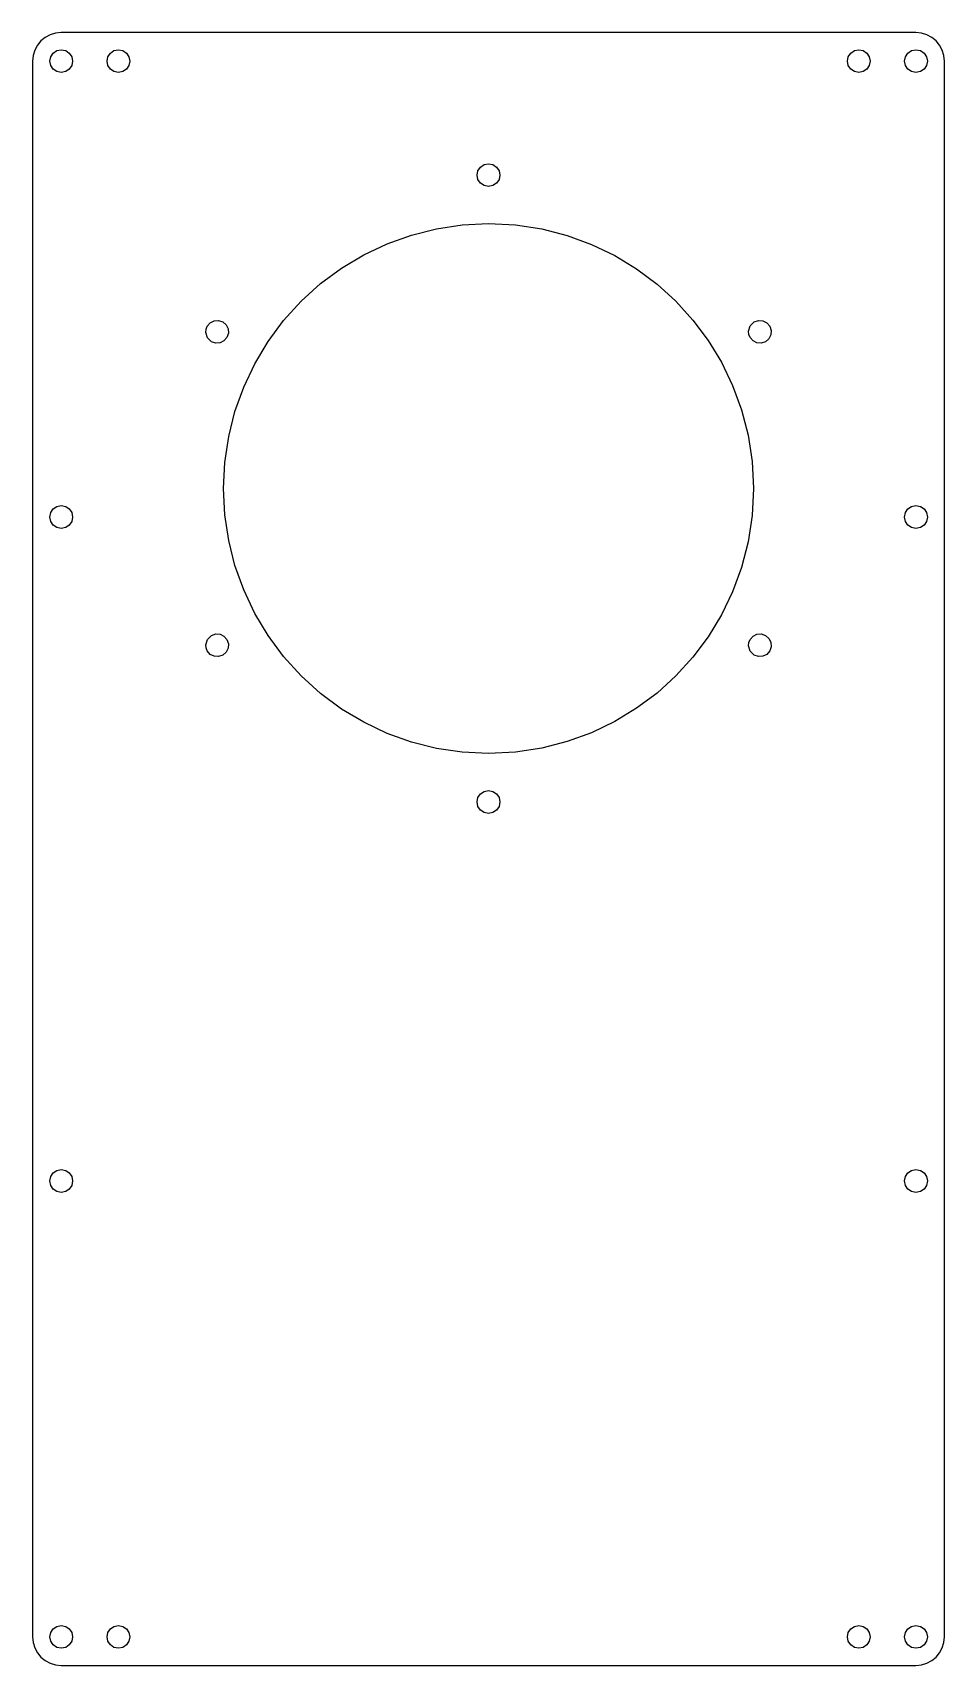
# Model space of a CAD drawing. Extents: x -2300 to 2026, y -6513 to 1502.
# Drawn here: x -2299.6 to -2139.6, y -4890.5 to -4604 of the extents above; entities that cross this region are included whole.
import ezdxf

# ---------------------------------------------------------------- set-up
doc = ezdxf.new("R2010")
doc.units = 0

msp = doc.modelspace()

# ---------------------------------------------------------------- linework, layer by layer
at = {"layer": 'Layer 1'}
for p, q in [((-2294.61, -4604.04), (-2295.620118, -4604.141215)), ((-2144.60982, -4604.04044), (-2294.61, -4604.04)), ((-2143.599792, -4604.141655), (-2144.60982, -4604.04044)), ((-2298.75838, -4606.240418), (-2299.218346, -4607.089819)), ((-2298.148765, -4605.50106), (-2298.75838, -4606.240418)), ((-2297.40931, -4604.891542), (-2298.148765, -4605.50106)), ((-2296.559824, -4604.431661), (-2297.40931, -4604.891542)), ((-2295.620118, -4604.141215), (-2296.559824, -4604.431661)), ((-2142.660152, -4604.432101), (-2143.599792, -4604.141655)), ((-2141.810714, -4604.891982), (-2142.660152, -4604.432101)), ((-2141.071291, -4605.5015), (-2141.810714, -4604.891982)), ((-2140.461695, -4606.240858), (-2141.071291, -4605.5015)), ((-2140.00174, -4607.090259), (-2140.461695, -4606.240858)), ((-2299.508852, -4608.029465), (-2299.61009, -4609.03956)), ((-2299.61009, -4609.03956), (-2299.61, -4885.54)), ((-2299.218346, -4607.089819), (-2299.508852, -4608.029465)), ((-2296.5919, -4609.0398), (-2296.434746, -4608.261283)), ((-2296.434746, -4609.818202), (-2296.5919, -4609.0398)), ((-2296.5919, -4609.0398), (-2296.5919, -4609.0398)), ((-2296.434746, -4608.261283), (-2296.006179, -4607.62554)), ((-2296.006179, -4607.62554), (-2295.370543, -4607.196864)), ((-2295.370543, -4607.196864), (-2294.59218, -4607.03955)), ((-2294.59218, -4607.03955), (-2293.813667, -4607.196712)), ((-2293.813667, -4607.196712), (-2293.177954, -4607.625337)), ((-2293.177954, -4607.625337), (-2292.749358, -4608.261131)), ((-2292.749358, -4608.261131), (-2292.5922, -4609.0398)), ((-2292.5922, -4609.0398), (-2292.749358, -4609.818351)), ((-2286.5557, -4609.0398), (-2286.398546, -4608.261283)), ((-2286.398546, -4609.818202), (-2286.5557, -4609.0398)), ((-2286.5557, -4609.0398), (-2286.5557, -4609.0398)), ((-2286.398546, -4608.261283), (-2285.969979, -4607.62554)), ((-2285.969979, -4607.62554), (-2285.334343, -4607.196864)), ((-2285.334343, -4607.196864), (-2284.55598, -4607.03955)), ((-2284.55598, -4607.03955), (-2283.777353, -4607.196712)), ((-2283.777353, -4607.196712), (-2283.141653, -4607.625337)), ((-2283.141653, -4607.625337), (-2282.71312, -4608.261131)), ((-2282.556, -4609.0398), (-2282.713158, -4609.818351)), ((-2282.71312, -4608.261131), (-2282.556, -4609.0398)), ((-2156.62874, -4609.039), (-2156.471656, -4608.260331)), ((-2156.471582, -4609.817513), (-2156.62874, -4609.039)), ((-2156.62874, -4609.039), (-2156.62874, -4609.039)), ((-2156.471656, -4608.260331), (-2156.043185, -4607.624537)), ((-2156.043185, -4607.624537), (-2155.407496, -4607.195912)), ((-2155.407496, -4607.195912), (-2154.62876, -4607.03875)), ((-2154.62876, -4607.03875), (-2153.850398, -4607.195949)), ((-2153.850398, -4607.195949), (-2153.214761, -4607.624636)), ((-2153.214761, -4607.624636), (-2152.786194, -4608.260442)), ((-2152.62904, -4609.039), (-2152.786231, -4609.817403)), ((-2152.786194, -4608.260442), (-2152.62904, -4609.039)), ((-2146.59234, -4609.0393), (-2146.435343, -4608.260631)), ((-2146.435305, -4609.817813), (-2146.59234, -4609.0393)), ((-2146.59234, -4609.0393), (-2146.59234, -4609.0393)), ((-2146.435343, -4608.260631), (-2146.007082, -4607.624837)), ((-2146.007082, -4607.624837), (-2145.371653, -4607.196212)), ((-2145.371653, -4607.196212), (-2144.59315, -4607.03905)), ((-2144.59315, -4607.03905), (-2143.814555, -4607.196249)), ((-2143.814555, -4607.196249), (-2143.178659, -4607.624936)), ((-2143.178659, -4607.624936), (-2142.749881, -4608.260742)), ((-2142.59264, -4609.0393), (-2142.749955, -4609.817703)), ((-2142.749881, -4608.260742), (-2142.59264, -4609.0393)), ((-2139.711237, -4608.029905), (-2140.00174, -4607.090259)), ((-2139.61, -4609.04), (-2139.711237, -4608.029905)), ((-2139.61018, -4885.53991), (-2139.61, -4609.04)), ((-2296.006179, -4610.453928), (-2296.434746, -4609.818202)), ((-2295.370542, -4610.882585), (-2296.006179, -4610.453928)), ((-2294.59218, -4611.03978), (-2295.370542, -4610.882585)), ((-2293.813667, -4610.882736), (-2294.59218, -4611.03978)), ((-2293.177953, -4610.454127), (-2293.813667, -4610.882736)), ((-2292.749358, -4609.818351), (-2293.177953, -4610.454127)), ((-2285.969979, -4610.453928), (-2286.398546, -4609.818202)), ((-2285.334342, -4610.882585), (-2285.969979, -4610.453928)), ((-2284.55598, -4611.03978), (-2285.334342, -4610.882585)), ((-2283.777467, -4610.882736), (-2284.55598, -4611.03978)), ((-2283.141753, -4610.454127), (-2283.777467, -4610.882736)), ((-2282.713158, -4609.818351), (-2283.141753, -4610.454127)), ((-2156.042986, -4610.453227), (-2156.471582, -4609.817513)), ((-2155.407273, -4610.881822), (-2156.042986, -4610.453227)), ((-2154.62876, -4611.03898), (-2155.407273, -4610.881822)), ((-2153.850509, -4610.881785), (-2154.62876, -4611.03898)), ((-2153.21486, -4610.453129), (-2153.850509, -4610.881785)), ((-2152.786231, -4609.817403), (-2153.21486, -4610.453129)), ((-2146.006981, -4610.453527), (-2146.435305, -4609.817813)), ((-2145.371539, -4610.882122), (-2146.006981, -4610.453527)), ((-2144.59315, -4611.03928), (-2145.371539, -4610.882122)), ((-2143.814777, -4610.882085), (-2144.59315, -4611.03928)), ((-2143.178856, -4610.453429), (-2143.814777, -4610.882085)), ((-2142.749955, -4609.817703), (-2143.178856, -4610.453429)), ((-2221.61034, -4629.041), (-2221.453099, -4628.262491)), ((-2221.453251, -4629.819708), (-2221.61034, -4629.041)), ((-2221.61034, -4629.041), (-2221.61034, -4629.041)), ((-2221.024524, -4630.455591), (-2221.453251, -4629.819708)), ((-2221.453099, -4628.262491), (-2221.024322, -4627.626806)), ((-2221.024322, -4627.626806), (-2220.388426, -4627.198288)), ((-2220.388426, -4627.198288), (-2219.60983, -4627.04128)), ((-2219.60983, -4627.04128), (-2218.831468, -4627.198434)), ((-2218.831468, -4627.198434), (-2218.195831, -4627.627001)), ((-2218.195831, -4627.627001), (-2217.767264, -4628.262637)), ((-2217.76719, -4629.819709), (-2218.195633, -4630.455593)), ((-2217.767264, -4628.262637), (-2217.61011, -4629.041)), ((-2217.61011, -4629.041), (-2217.76719, -4629.819709)), ((-2220.388577, -4630.884306), (-2221.024524, -4630.455591)), ((-2219.60983, -4631.04151), (-2220.388577, -4630.884306)), ((-2218.831244, -4630.884307), (-2219.60983, -4631.04151)), ((-2218.195633, -4630.455593), (-2218.831244, -4630.884307)), ((-2228.723919, -4638.442603), (-2224.205801, -4637.768421)), ((-2224.205801, -4637.768421), (-2219.60984, -4637.5409)), ((-2219.60984, -4637.5409), (-2214.855538, -4637.781031)), ((-2214.855538, -4637.781031), (-2210.238575, -4638.485717)), ((-2241.506297, -4643.018824), (-2237.404658, -4641.080435)), ((-2237.404658, -4641.080435), (-2233.133701, -4639.550818)), ((-2233.133701, -4639.550818), (-2228.723919, -4638.442603)), ((-2210.238575, -4638.485717), (-2205.782324, -4639.631585)), ((-2205.782324, -4639.631585), (-2201.510158, -4641.195263)), ((-2201.510158, -4641.195263), (-2197.44545, -4643.153378)), ((-2245.408128, -4645.353356), (-2241.506297, -4643.018824)), ((-2197.44545, -4643.153378), (-2193.611572, -4645.482556)), ((-2249.079659, -4648.071401), (-2245.408128, -4645.353356)), ((-2193.611572, -4645.482556), (-2190.031897, -4648.159425)), ((-2252.490399, -4651.160329), (-2249.079659, -4648.071401)), ((-2190.031897, -4648.159425), (-2186.729798, -4651.160611)), ((-2255.579349, -4654.571049), (-2252.490399, -4651.160329)), ((-2186.729798, -4651.160611), (-2183.728647, -4654.462743)), ((-2269.184827, -4656.069795), (-2268.973094, -4655.54129)), ((-2268.973094, -4655.54129), (-2268.447946, -4654.94559)), ((-2268.447946, -4654.94559), (-2267.758988, -4654.609297)), ((-2267.758988, -4654.609297), (-2266.994128, -4654.555975)), ((-2266.994128, -4654.555975), (-2266.241274, -4654.809189)), ((-2266.241274, -4654.809189), (-2265.645532, -4655.334489)), ((-2265.645532, -4655.334489), (-2265.309146, -4656.023525)), ((-2258.297418, -4658.242562), (-2255.579349, -4654.571049)), ((-2183.728647, -4654.462743), (-2181.051816, -4658.042447)), ((-2173.97694, -4656.446), (-2173.687354, -4655.500116)), ((-2173.687354, -4655.500116), (-2172.979462, -4654.80902)), ((-2172.979462, -4654.80902), (-2172.226608, -4654.555806)), ((-2172.226608, -4654.555806), (-2171.461748, -4654.609128)), ((-2171.461748, -4654.609128), (-2170.77279, -4654.945421)), ((-2170.77279, -4654.945421), (-2170.247642, -4655.541121)), ((-2170.247642, -4655.541121), (-2169.994416, -4656.29398)), ((-2269.239, -4656.6364), (-2269.184827, -4656.069795)), ((-2268.948719, -4657.582278), (-2269.239, -4656.63639)), ((-2269.239, -4656.63639), (-2269.239, -4656.6364)), ((-2268.240728, -4658.27337), (-2268.948719, -4657.582278)), ((-2267.487912, -4658.526584), (-2268.240728, -4658.27337)), ((-2266.723114, -4658.473262), (-2267.487912, -4658.526584)), ((-2266.034168, -4658.136969), (-2266.723114, -4658.473262)), ((-2265.508908, -4657.541269), (-2266.034168, -4658.136969)), ((-2265.255733, -4656.788412), (-2265.508908, -4657.541269)), ((-2265.309146, -4656.023525), (-2265.255733, -4656.788412)), ((-2260.631975, -4662.144378), (-2258.297418, -4658.242562)), ((-2181.051816, -4658.042447), (-2178.722679, -4661.87635)), ((-2173.976935, -4656.44599), (-2173.97694, -4656.446)), ((-2173.922563, -4657.012595), (-2173.976935, -4656.44599)), ((-2173.711029, -4657.5411), (-2173.922563, -4657.012595)), ((-2173.185731, -4658.1368), (-2173.711029, -4657.5411)), ((-2172.496696, -4658.473093), (-2173.185731, -4658.1368)), ((-2171.731808, -4658.526415), (-2172.496696, -4658.473093)), ((-2170.978949, -4658.273201), (-2171.731808, -4658.526415)), ((-2170.383708, -4657.747903), (-2170.978949, -4658.273201)), ((-2170.04765, -4657.058868), (-2170.383708, -4657.747903)), ((-2169.994416, -4656.29398), (-2170.04765, -4657.058868)), ((-2262.57039, -4666.246005), (-2260.631975, -4662.144378)), ((-2178.722679, -4661.87635), (-2176.764608, -4665.941079)), ((-2264.100035, -4670.516952), (-2262.57039, -4666.246005)), ((-2176.764608, -4665.941079), (-2175.200977, -4670.213262)), ((-2265.208278, -4674.926727), (-2264.100035, -4670.516952)), ((-2175.200977, -4670.213262), (-2174.055156, -4674.669524)), ((-2265.882489, -4679.44484), (-2265.208278, -4674.926727)), ((-2174.055156, -4674.669524), (-2173.35052, -4679.286495)), ((-2266.11004, -4684.0408), (-2265.882489, -4679.44484)), ((-2173.35052, -4679.286495), (-2173.11044, -4684.0408)), ((-2265.882489, -4688.63676), (-2266.11004, -4684.0408)), ((-2266.11004, -4684.0408), (-2266.11004, -4684.0408)), ((-2173.11044, -4684.0408), (-2173.35052, -4688.795105)), ((-2295.370543, -4687.196948), (-2294.59218, -4687.03968)), ((-2294.59218, -4687.03968), (-2293.813667, -4687.196797)), ((-2145.371653, -4687.196203), (-2144.59315, -4687.03915)), ((-2144.59315, -4687.03915), (-2143.814555, -4687.196349)), ((-2296.5919, -4689.0394), (-2296.434746, -4688.261076)), ((-2296.434746, -4689.817802), (-2296.5919, -4689.0394)), ((-2296.5919, -4689.0394), (-2296.5919, -4689.0394)), ((-2296.434746, -4688.261076), (-2296.006179, -4687.625502)), ((-2296.006179, -4690.453528), (-2296.434746, -4689.817802)), ((-2296.006179, -4687.625502), (-2295.370543, -4687.196948)), ((-2293.813667, -4687.196797), (-2293.177954, -4687.625302)), ((-2293.177954, -4687.625302), (-2292.749358, -4688.260925)), ((-2292.749358, -4689.818065), (-2293.177953, -4690.453829)), ((-2292.749358, -4688.260925), (-2292.5922, -4689.0394)), ((-2292.5922, -4689.0394), (-2292.749358, -4689.818065)), ((-2265.208278, -4693.154873), (-2265.882489, -4688.63676)), ((-2173.35052, -4688.795105), (-2174.055156, -4693.412076)), ((-2146.59234, -4689.0394), (-2146.435343, -4688.260695)), ((-2146.435305, -4689.817747), (-2146.59234, -4689.0394)), ((-2146.59234, -4689.0394), (-2146.59234, -4689.0394)), ((-2146.435343, -4688.260695), (-2146.007082, -4687.62484)), ((-2146.006981, -4690.453096), (-2146.435305, -4689.817747)), ((-2146.007082, -4687.62484), (-2145.371653, -4687.196203)), ((-2143.814555, -4687.196349), (-2143.178659, -4687.625036)), ((-2142.749955, -4689.817487), (-2143.178856, -4690.4528)), ((-2143.178659, -4687.625036), (-2142.749881, -4688.260842)), ((-2142.59264, -4689.0394), (-2142.749955, -4689.817487)), ((-2142.749881, -4688.260842), (-2142.59264, -4689.0394)), ((-2295.370542, -4690.882185), (-2296.006179, -4690.453528)), ((-2294.59218, -4691.03938), (-2295.370542, -4690.882185)), ((-2293.813667, -4690.882374), (-2294.59218, -4691.03938)), ((-2293.177953, -4690.453829), (-2293.813667, -4690.882374)), ((-2145.371539, -4690.881327), (-2146.006981, -4690.453096)), ((-2144.59315, -4691.03832), (-2145.371539, -4690.881327)), ((-2143.814777, -4690.881143), (-2144.59315, -4691.03832)), ((-2143.178856, -4690.4528), (-2143.814777, -4690.881143)), ((-2264.100035, -4697.564648), (-2265.208278, -4693.154873)), ((-2174.055156, -4693.412076), (-2175.200977, -4697.868338)), ((-2262.57039, -4701.835595), (-2264.100035, -4697.564648)), ((-2175.200977, -4697.868338), (-2176.764608, -4702.140521)), ((-2260.631975, -4705.937222), (-2262.57039, -4701.835595)), ((-2176.764608, -4702.140521), (-2178.722679, -4706.20525)), ((-2258.297418, -4709.839038), (-2260.631975, -4705.937222)), ((-2178.722679, -4706.20525), (-2181.051816, -4710.039153)), ((-2268.949116, -4710.500112), (-2268.241522, -4709.80882)), ((-2268.241522, -4709.80882), (-2267.488664, -4709.555717)), ((-2267.488664, -4709.555717), (-2266.723775, -4709.609027)), ((-2266.723775, -4709.609027), (-2266.03474, -4709.945258)), ((-2266.03474, -4709.945258), (-2265.509442, -4710.540921)), ((-2255.579349, -4713.510551), (-2258.297418, -4709.839038)), ((-2181.051816, -4710.039153), (-2183.728647, -4713.618857)), ((-2173.711299, -4710.54076), (-2173.185808, -4709.94525)), ((-2173.185808, -4709.94525), (-2172.496632, -4709.609097)), ((-2172.496632, -4709.609097), (-2171.731701, -4709.555817)), ((-2171.731701, -4709.555817), (-2170.978949, -4709.808923)), ((-2170.978949, -4709.808923), (-2170.383707, -4710.334331)), ((-2269.184732, -4712.012494), (-2269.239005, -4711.44579)), ((-2269.239005, -4711.44579), (-2269.239, -4711.4458)), ((-2269.239, -4711.4458), (-2268.949116, -4710.500112)), ((-2268.973099, -4712.5409), (-2269.184732, -4712.012494)), ((-2268.447914, -4713.1366), (-2268.973099, -4712.5409)), ((-2265.645731, -4712.747552), (-2266.241279, -4713.273001)), ((-2265.309517, -4712.058468), (-2265.645731, -4712.747552)), ((-2265.509442, -4710.540921), (-2265.256224, -4711.29363)), ((-2265.256224, -4711.29363), (-2265.309517, -4712.058468)), ((-2173.97694, -4711.6364), (-2173.922998, -4711.069531)), ((-2173.687156, -4712.581918), (-2173.97694, -4711.636394)), ((-2173.97694, -4711.636394), (-2173.97694, -4711.6364)), ((-2173.922998, -4711.069531), (-2173.711299, -4710.54076)), ((-2172.979462, -4713.272844), (-2173.687156, -4712.581918)), ((-2170.247642, -4712.540743), (-2170.77279, -4713.136443)), ((-2170.383707, -4710.334331), (-2170.047649, -4711.023325)), ((-2169.994414, -4711.788073), (-2170.247642, -4712.540743)), ((-2170.047649, -4711.023325), (-2169.994414, -4711.788073)), ((-2267.758895, -4713.472893), (-2268.447914, -4713.1366)), ((-2266.994022, -4713.526215), (-2267.758895, -4713.472893)), ((-2266.241279, -4713.273001), (-2266.994022, -4713.526215)), ((-2252.490399, -4716.921271), (-2255.579349, -4713.510551)), ((-2183.728647, -4713.618857), (-2186.729798, -4716.920989)), ((-2172.226608, -4713.526058), (-2172.979462, -4713.272844)), ((-2171.461748, -4713.472736), (-2172.226608, -4713.526058)), ((-2170.77279, -4713.136443), (-2171.461748, -4713.472736)), ((-2249.079659, -4720.010199), (-2252.490399, -4716.921271)), ((-2186.729798, -4716.920989), (-2190.031897, -4719.922175)), ((-2245.408128, -4722.728244), (-2249.079659, -4720.010199)), ((-2190.031897, -4719.922175), (-2193.611572, -4722.599044)), ((-2241.506297, -4725.062776), (-2245.408128, -4722.728244)), ((-2193.611572, -4722.599044), (-2197.44545, -4724.928222)), ((-2237.404658, -4727.001165), (-2241.506297, -4725.062776)), ((-2233.133701, -4728.530782), (-2237.404658, -4727.001165)), ((-2201.510158, -4726.886337), (-2205.782324, -4728.450015)), ((-2197.44545, -4724.928222), (-2201.510158, -4726.886337)), ((-2228.723919, -4729.638997), (-2233.133701, -4728.530782)), ((-2224.205801, -4730.313179), (-2228.723919, -4729.638997)), ((-2210.238575, -4729.595883), (-2214.855538, -4730.300569)), ((-2205.782324, -4728.450015), (-2210.238575, -4729.595883)), ((-2219.60984, -4730.5407), (-2224.205801, -4730.313179)), ((-2214.855538, -4730.300569), (-2219.60984, -4730.5407)), ((-2221.61034, -4739.041), (-2221.453099, -4738.262487)), ((-2221.453099, -4738.262487), (-2221.024322, -4737.626774)), ((-2221.024322, -4737.626774), (-2220.388426, -4737.198178)), ((-2220.388426, -4737.198178), (-2219.60983, -4737.04102)), ((-2219.60983, -4737.04102), (-2218.831468, -4737.198215)), ((-2218.831468, -4737.198215), (-2218.195831, -4737.626872)), ((-2218.195831, -4737.626872), (-2217.767264, -4738.262598)), ((-2217.767264, -4738.262598), (-2217.61011, -4739.041)), ((-2221.452989, -4739.819513), (-2221.61034, -4739.041)), ((-2221.61034, -4739.041), (-2221.61034, -4739.041)), ((-2221.024224, -4740.455227), (-2221.452989, -4739.819513)), ((-2220.388389, -4740.883822), (-2221.024224, -4740.455227)), ((-2219.60983, -4741.04098), (-2220.388389, -4740.883822)), ((-2218.831467, -4740.883822), (-2219.60983, -4741.04098)), ((-2218.195831, -4740.455226), (-2218.831467, -4740.883822)), ((-2217.767264, -4739.819513), (-2218.195831, -4740.455226)), ((-2217.61011, -4739.041), (-2217.767264, -4739.819513)), ((-2296.434746, -4804.760845), (-2296.006179, -4804.125039)), ((-2296.006179, -4804.125039), (-2295.370543, -4803.69635)), ((-2295.370543, -4803.69635), (-2294.59218, -4803.53915)), ((-2294.59218, -4803.53915), (-2293.813667, -4803.696349)), ((-2293.813667, -4803.696349), (-2293.177954, -4804.125036)), ((-2293.177954, -4804.125036), (-2292.749358, -4804.760842)), ((-2146.435343, -4804.760809), (-2146.007082, -4804.124941)), ((-2146.007082, -4804.124941), (-2145.371653, -4803.696241)), ((-2145.371653, -4803.696241), (-2144.59315, -4803.53915)), ((-2144.59315, -4803.53915), (-2143.814555, -4803.696387)), ((-2143.814555, -4803.696387), (-2143.178659, -4804.125135)), ((-2143.178659, -4804.125135), (-2142.749881, -4804.760954)), ((-2296.5919, -4805.5394), (-2296.434746, -4804.760845)), ((-2296.434746, -4806.317958), (-2296.5919, -4805.5394)), ((-2296.5919, -4805.5394), (-2296.5919, -4805.5394)), ((-2296.006179, -4806.953764), (-2296.434746, -4806.317958)), ((-2295.370542, -4807.382451), (-2296.006179, -4806.953764)), ((-2294.59218, -4807.53965), (-2295.370542, -4807.382451)), ((-2293.813667, -4807.382597), (-2294.59218, -4807.53965)), ((-2293.177953, -4806.95396), (-2293.813667, -4807.382597)), ((-2292.749358, -4806.318105), (-2293.177953, -4806.95396)), ((-2292.749358, -4804.760842), (-2292.5922, -4805.5394)), ((-2292.5922, -4805.5394), (-2292.749358, -4806.318105)), ((-2146.59234, -4805.5394), (-2146.435343, -4804.760809)), ((-2146.435305, -4806.318069), (-2146.59234, -4805.5394)), ((-2146.59234, -4805.5394), (-2146.59234, -4805.5394)), ((-2146.006981, -4806.953863), (-2146.435305, -4806.318069)), ((-2145.371539, -4807.382488), (-2146.006981, -4806.953863)), ((-2144.59315, -4807.53965), (-2145.371539, -4807.382488)), ((-2143.814777, -4807.382336), (-2144.59315, -4807.53965)), ((-2143.178856, -4806.95366), (-2143.814777, -4807.382336)), ((-2142.749955, -4806.317917), (-2143.178856, -4806.95366)), ((-2142.59264, -4805.5394), (-2142.749955, -4806.317917)), ((-2142.749881, -4804.760954), (-2142.59264, -4805.5394)), ((-2296.5919, -4885.54), (-2296.434746, -4884.761441)), ((-2296.434746, -4884.761441), (-2296.006179, -4884.125606)), ((-2296.006179, -4884.125606), (-2295.370543, -4883.696841)), ((-2295.370543, -4883.696841), (-2294.59218, -4883.53949)), ((-2294.59218, -4883.53949), (-2293.813667, -4883.696694)), ((-2293.813667, -4883.696694), (-2293.177954, -4884.125409)), ((-2293.177954, -4884.125409), (-2292.749358, -4884.761292)), ((-2292.749358, -4884.761292), (-2292.5922, -4885.54)), ((-2286.5557, -4885.5408), (-2286.398546, -4884.762241)), ((-2286.398546, -4884.762241), (-2285.969979, -4884.126406)), ((-2285.969979, -4884.126406), (-2285.334343, -4883.697641)), ((-2285.334343, -4883.697641), (-2284.55598, -4883.54029)), ((-2284.55598, -4883.54029), (-2283.777353, -4883.697494)), ((-2283.777353, -4883.697494), (-2283.141653, -4884.126209)), ((-2283.141653, -4884.126209), (-2282.71312, -4884.762092)), ((-2282.71312, -4884.762092), (-2282.556, -4885.5408)), ((-2156.62874, -4885.54), (-2156.471656, -4884.761405)), ((-2156.471656, -4884.761405), (-2156.043185, -4884.125509)), ((-2156.043185, -4884.125509), (-2155.407496, -4883.696731)), ((-2155.407496, -4883.696731), (-2154.62876, -4883.53949)), ((-2154.62876, -4883.53949), (-2153.850398, -4883.696768)), ((-2153.850398, -4883.696768), (-2153.214761, -4884.125607)), ((-2153.214761, -4884.125607), (-2152.786194, -4884.761515)), ((-2152.786194, -4884.761515), (-2152.62904, -4885.54)), ((-2146.59234, -4885.54), (-2146.435343, -4884.761405)), ((-2146.435343, -4884.761405), (-2146.007082, -4884.125509)), ((-2146.007082, -4884.125509), (-2145.371653, -4883.696731)), ((-2145.371653, -4883.696731), (-2144.59315, -4883.53949)), ((-2144.59315, -4883.53949), (-2143.814555, -4883.696768)), ((-2143.814555, -4883.696768), (-2143.178659, -4884.125607)), ((-2143.178659, -4884.125607), (-2142.749881, -4884.761515)), ((-2142.749881, -4884.761515), (-2142.59264, -4885.54)), ((-2299.61, -4885.54), (-2299.508762, -4886.550118)), ((-2299.508762, -4886.550118), (-2299.218256, -4887.489824)), ((-2299.218256, -4887.489824), (-2298.75829, -4888.33931)), ((-2296.434746, -4886.318318), (-2296.5919, -4885.54)), ((-2296.5919, -4885.54), (-2296.5919, -4885.54)), ((-2296.006179, -4886.953862), (-2296.434746, -4886.318318)), ((-2295.370542, -4887.382337), (-2296.006179, -4886.953862)), ((-2294.59218, -4887.53945), (-2295.370542, -4887.382337)), ((-2293.813667, -4887.382375), (-2294.59218, -4887.53945)), ((-2293.177953, -4886.953961), (-2293.813667, -4887.382375)), ((-2292.749358, -4886.31843), (-2293.177953, -4886.953961)), ((-2292.5922, -4885.54), (-2292.749358, -4886.31843)), ((-2286.398546, -4886.319118), (-2286.5557, -4885.5408)), ((-2286.5557, -4885.5408), (-2286.5557, -4885.5408)), ((-2285.969979, -4886.954662), (-2286.398546, -4886.319118)), ((-2285.334342, -4887.383137), (-2285.969979, -4886.954662)), ((-2284.55598, -4887.54025), (-2285.334342, -4887.383137)), ((-2283.777467, -4887.383175), (-2284.55598, -4887.54025)), ((-2283.141753, -4886.954761), (-2283.777467, -4887.383175)), ((-2282.713158, -4886.31923), (-2283.141753, -4886.954761)), ((-2282.556, -4885.5408), (-2282.713158, -4886.31923)), ((-2156.471582, -4886.31843), (-2156.62874, -4885.54)), ((-2156.62874, -4885.54), (-2156.62874, -4885.54)), ((-2156.042986, -4886.953961), (-2156.471582, -4886.31843)), ((-2155.407273, -4887.382375), (-2156.042986, -4886.953961)), ((-2154.62876, -4887.53945), (-2155.407273, -4887.382375)), ((-2153.850509, -4887.382228), (-2154.62876, -4887.53945)), ((-2153.21486, -4886.953766), (-2153.850509, -4887.382228)), ((-2152.786231, -4886.318284), (-2153.21486, -4886.953766)), ((-2152.62904, -4885.54), (-2152.786231, -4886.318284)), ((-2146.435305, -4886.31843), (-2146.59234, -4885.54)), ((-2146.59234, -4885.54), (-2146.59234, -4885.54)), ((-2146.006981, -4886.953961), (-2146.435305, -4886.31843)), ((-2145.371539, -4887.382375), (-2146.006981, -4886.953961)), ((-2144.59315, -4887.53945), (-2145.371539, -4887.382375)), ((-2143.814777, -4887.382228), (-2144.59315, -4887.53945)), ((-2143.178856, -4886.953766), (-2143.814777, -4887.382228)), ((-2142.749955, -4886.318284), (-2143.178856, -4886.953766)), ((-2142.59264, -4885.54), (-2142.749955, -4886.318284)), ((-2140.461875, -4888.33922), (-2140.00192, -4887.489734)), ((-2140.00192, -4887.489734), (-2139.711417, -4886.550028)), ((-2139.711417, -4886.550028), (-2139.61018, -4885.53991)), ((-2298.75829, -4888.33931), (-2298.148675, -4889.078765)), ((-2298.148675, -4889.078765), (-2297.40922, -4889.68838)), ((-2297.40922, -4889.68838), (-2296.559734, -4890.148346)), ((-2296.559734, -4890.148346), (-2295.620028, -4890.438852)), ((-2295.620028, -4890.438852), (-2294.60991, -4890.54009)), ((-2294.60991, -4890.54009), (-2144.61, -4890.54)), ((-2144.61, -4890.54), (-2143.599972, -4890.438762)), ((-2143.599972, -4890.438762), (-2142.660332, -4890.148256)), ((-2142.660332, -4890.148256), (-2141.810894, -4889.68829)), ((-2141.810894, -4889.68829), (-2141.071471, -4889.078675)), ((-2141.071471, -4889.078675), (-2140.461875, -4888.33922))]:
    msp.add_line(p, q, dxfattribs=at)

doc.saveas('drawing.dxf')
